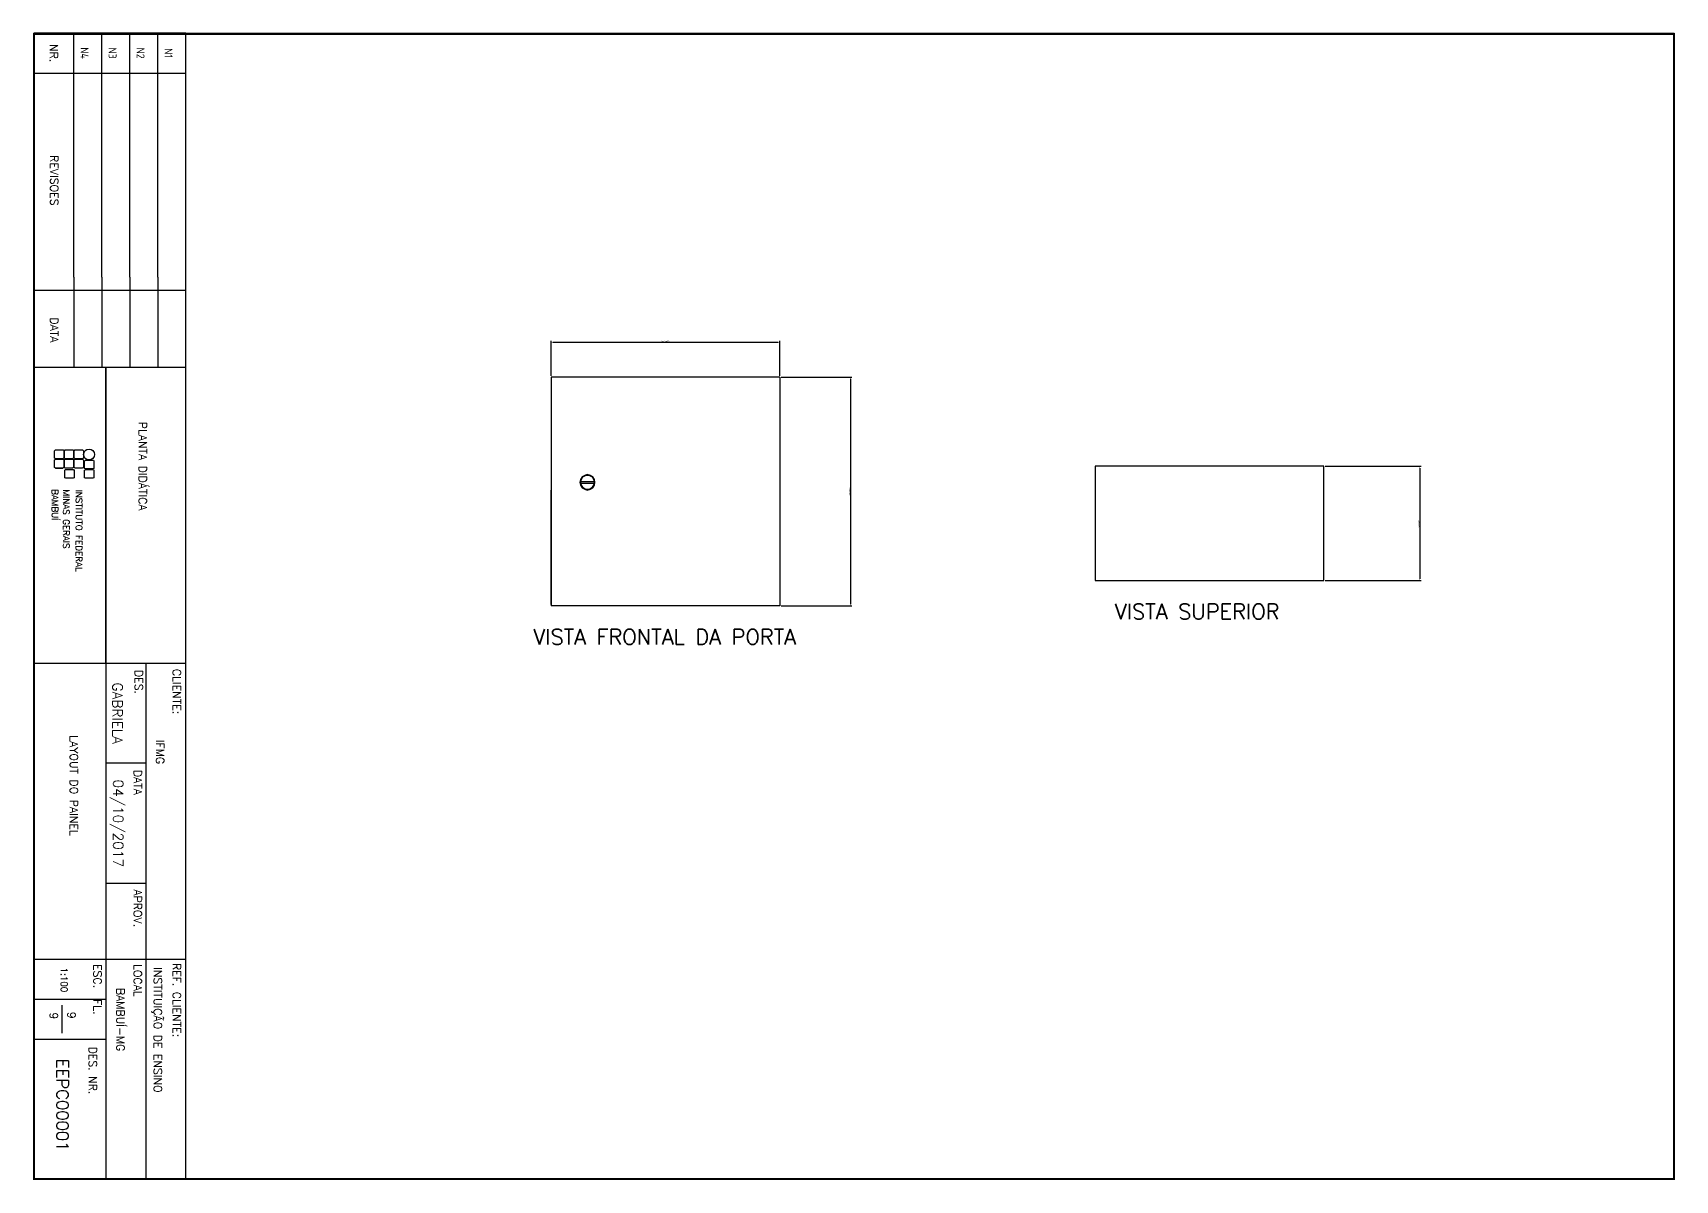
# Model space of a CAD drawing. Extents: x -2333 to 4564, y -5034 to 5704.
# Drawn here: x 1691 to 4564, y -2062 to -55 of the extents above; entities that cross this region are included whole.
import ezdxf
from ezdxf.enums import TextEntityAlignment as Align

# ---------------------------------------------------------------- set-up
doc = ezdxf.new("R2010")
doc.units = 0
doc.header["$LTSCALE"] = 10
doc.header["$MEASUREMENT"] = 0
doc.layers.get('0').update_dxf_attribs({"linetype": 'CONTINUOUS'})
doc.layers.get('DEFPOINTS').update_dxf_attribs({"linetype": 'CONTINUOUS'})
for name, color, linetype in [('2', 2, 'CONTINUOUS'), ('3', 12, 'CONTINUOUS'), ('LEG', 7, 'CONTINUOUS')]:
    doc.layers.add(name, color=color, linetype=linetype)
doc.layers.add('P', color=250, linetype='CONTINUOUS', lineweight=100)
doc.styles.add('ROMANS', font='romans')
doc.styles.add('ROMANT', font='romant')
doc.styles.get("Standard").update_dxf_attribs({"font": 'ISO', "height": 2.5})
doc.dimstyles.new('Copy of STANDARD', dxfattribs={"dimscale": 1, "dimtxt": 3, "dimasz": 3, "dimexe": 2.5, "dimexo": 2.5, "dimgap": 0.09, "dimtad": 1, "dimdec": 4, "dimzin": 1, "dimdsep": 46, "dimtxsty": 'Standard', "dimcen": -3, "dimdle": 1.25, "dimadec": 0, "dimazin": 0, "dimtfac": 1, "dimtdec": 4, "dimtofl": 0, "dimtmove": 0, "dimatfit": 3, "dimfxl": 1, "dimtolj": 1, "dimtzin": 0, "dimarcsym": 0})

# ---------------------------------------------------------------- blocks, each defined once
blk = doc.blocks.new('*D91')
at = {"layer": 'DEFPOINTS', "color": 0, "linetype": 'Continuous', "transparency": 16777216}
for p in [(2997.9, -595.8), (2597.9, -657.2), (2997.9, -657.2)]:
    blk.add_point(p, dxfattribs=at)
at = {"layer": 'LEG', "color": 0, "linetype": 'Continuous', "lineweight": -2, "transparency": 16777216}
for p, q in [((2597.9, -654.7), (2597.9, -593.3)), ((2600.9, -595.8), (2994.9, -595.8)), ((2997.9, -654.7), (2997.9, -593.3))]:
    blk.add_line(p, q, dxfattribs=at)
at = {"layer": 'LEG', "color": 0, "linetype": 'Continuous', "transparency": 16777216}
for points in [[(2600.9, -595.3), (2600.9, -596.3), (2597.9, -595.8)], [(2994.9, -595.3), (2994.9, -596.3), (2997.9, -595.8)]]:
    blk.add_solid(points, dxfattribs=at)
at = {"layer": 'LEG', "color": 0, "linetype": 'Continuous', "transparency": 16777216, "insert": (2797.9, -594.4), "char_height": 2.5, "attachment_point": 5}
blk.add_mtext('\\A1;400.0000', dxfattribs=at)
blk = doc.blocks.new('*D92')
at = {"layer": 'DEFPOINTS', "color": 0, "linetype": 'Continuous', "transparency": 16777216}
for p in [(2997.9, -657.2), (2997.9, -1057.2), (3121.6, -1057.2)]:
    blk.add_point(p, dxfattribs=at)
at = {"layer": 'LEG', "color": 0, "linetype": 'Continuous', "lineweight": -2, "transparency": 16777216}
for p, q in [((3000.4, -657.2), (3124.1, -657.2)), ((3121.6, -660.2), (3121.6, -1054.2)), ((3000.4, -1057.2), (3124.1, -1057.2))]:
    blk.add_line(p, q, dxfattribs=at)
at = {"layer": 'LEG', "color": 0, "linetype": 'Continuous', "transparency": 16777216}
for points in [[(3121.1, -660.2), (3122.1, -660.2), (3121.6, -657.2)], [(3121.1, -1054.2), (3122.1, -1054.2), (3121.6, -1057.2)]]:
    blk.add_solid(points, dxfattribs=at)
at = {"layer": 'LEG', "color": 0, "linetype": 'Continuous', "transparency": 16777216, "insert": (3120.3, -857.2), "char_height": 2.5, "attachment_point": 5, "rotation": 90}
blk.add_mtext('\\A1;400.0000', dxfattribs=at)
blk = doc.blocks.new('*D93')
at = {"layer": 'DEFPOINTS', "color": 0, "linetype": 'Continuous', "transparency": 16777216}
for p in [(3949.8, -813.1), (3949.8, -1013.1), (4117.6, -1013.1)]:
    blk.add_point(p, dxfattribs=at)
at = {"layer": 'LEG', "color": 0, "linetype": 'Continuous', "lineweight": -2, "transparency": 16777216}
for p, q in [((3952.3, -813.1), (4120.1, -813.1)), ((4117.6, -816.1), (4117.6, -1010.1)), ((3952.3, -1013.1), (4120.1, -1013.1))]:
    blk.add_line(p, q, dxfattribs=at)
at = {"layer": 'LEG', "color": 0, "linetype": 'Continuous', "transparency": 16777216}
for points in [[(4117.1, -816.1), (4118.1, -816.1), (4117.6, -813.1)], [(4117.1, -1010.1), (4118.1, -1010.1), (4117.6, -1013.1)]]:
    blk.add_solid(points, dxfattribs=at)
at = {"layer": 'LEG', "color": 0, "linetype": 'Continuous', "transparency": 16777216, "insert": (4116.2, -913.1), "char_height": 2.5, "attachment_point": 5, "rotation": 90}
blk.add_mtext('\\A1;200.0000', dxfattribs=at)

msp = doc.modelspace()

# ---------------------------------------------------------------- linework, layer by layer
at = {"color": 0}
for p, q in [((1692.6599, -55.08044), (1692.6599, -240.58044)), ((1958.6599, -55.08044), (1692.6599, -55.08044)), ((1762.6599, -55.08044), (4562.6599, -55.08044)), ((1762.6599, -482.25115), (1762.6599, -55.08044)), ((1811.6599, -482.25115), (1811.6599, -55.08044)), ((1860.6599, -482.25115), (1860.6599, -55.08044)), ((1909.6599, -482.25115), (1909.6599, -55.08044)), ((1958.6599, -2060.58044), (1958.6599, -55.08044)), ((4562.6599, -2060.58044), (4562.6599, -55.08044)), ((1692.6599, -125.08044), (1958.6599, -125.08044)), ((1692.6599, -240.58044), (1692.6599, -2060.58044)), ((1762.6599, -482.25115), (1762.6599, -639.75115)), ((1811.6599, -482.25115), (1811.6599, -639.75115)), ((1860.6599, -482.25115), (1860.6599, -639.75115)), ((1909.6599, -482.25115), (1909.6599, -639.75115)), ((1692.6599, -505.01291), (1958.6599, -505.01291)), ((1692.6599, -639.75115), (1958.6599, -639.75115)), ((1818.6599, -639.75115), (1818.6599, -2060.58044)), ((1818.6599, -1157.75115), (1818.6599, -639.75115)), ((1692.6599, -1157.75115), (1958.6599, -1157.75115)), ((1888.6599, -1157.75115), (1888.6599, -2060.58044)), ((1888.6599, -1332.75115), (1818.6599, -1332.75115)), ((1818.6599, -1542.75115), (1888.6599, -1542.75115)), ((1692.6599, -1675.58044), (1958.6599, -1675.58044)), ((1692.6599, -1745.58044), (1818.6599, -1745.58044)), ((1741.6599, -1756.08044), (1741.6599, -1805.08044)), ((1692.6599, -1815.58044), (1818.6599, -1815.58044)), ((1692.6599, -2060.58044), (1692.6599, -2060.58044)), ((1692.6599, -2060.58044), (1958.6599, -2060.58044))]:
    msp.add_line(p, q, dxfattribs=at)
at = {"color": 0, "const_width": 3.5}
msp.add_lwpolyline([(1692.6599, -2060.58044), (4562.6599, -2060.58044), (4562.6599, -56.34609), (1692.6599, -56.34609), (1692.6599, -2060.58044)], dxfattribs=at)
at = {"layer": '2', "color": 0}
for p, q in [((1692.6599, -240.58044), (1692.6599, -55.08044)), ((1762.6599, -55.08044), (1692.6599, -55.08044)), ((1692.6599, -125.08044), (1692.6599, -55.08044)), ((1762.6599, -55.08044), (4562.6599, -55.08044)), ((1692.6599, -2060.58044), (1692.6599, -240.58044)), ((1692.6599, -1675.58044), (1692.6599, -2060.58044)), ((1958.6599, -2060.58044), (1692.6599, -2060.58044))]:
    msp.add_line(p, q, dxfattribs=at)
at = {"layer": '3', "color": 0}
for p in [(4562.6599, -2060.58044), (1692.6599, -2060.58044), (1692.6599, -2060.58044)]:
    msp.add_line(p, (1692.6599, -2060.58044), dxfattribs=at)
at = {"layer": 'LEG', "color": 0}
for p, q in [((1692.6599, -240.58044), (1692.6599, -55.08044)), ((1762.6599, -55.08044), (1692.6599, -55.08044)), ((1692.6599, -125.08044), (1692.6599, -55.08044)), ((1692.6599, -240.58044), (1692.6599, -2060.58044))]:
    msp.add_line(p, q, dxfattribs=at)
at = {"layer": 'LEG', "linetype": 'Continuous'}
for p, q in [((2997.88739, -657.23376), (2597.88739, -657.23376)), ((2597.88739, -657.23376), (2597.88739, -1057.23376)), ((2997.88739, -657.23376), (2997.88739, -1057.23376)), ((1729.07745, -785.76618), (1730.28876, -784.55623)), ((1729.07745, -798.99224), (1729.07745, -785.76618)), ((1730.74823, -799.99359), (1729.07745, -798.99224)), ((1729.07745, -802.05501), (1730.28876, -800.84505)), ((1729.07745, -815.28107), (1729.07745, -802.05501)), ((1730.28876, -784.55623), (1744.36507, -784.55623)), ((1730.28876, -800.84505), (1744.36507, -800.84505)), ((1743.40437, -799.99359), (1730.74823, -799.99359)), ((1730.74823, -799.99359), (1743.40437, -799.99359)), ((1743.40437, -799.99359), (1730.74823, -799.99359)), ((1745.284, -799.03397), (1743.40437, -799.99359)), ((1744.36507, -784.55623), (1745.284, -786.47546)), ((1744.36507, -800.84505), (1745.284, -802.76429)), ((1745.284, -786.47546), (1745.284, -799.03397)), ((1745.284, -802.76429), (1745.284, -815.32279)), ((1746.06525, -785.76618), (1747.27656, -784.55623)), ((1746.06525, -798.99224), (1746.06525, -785.76618)), ((1747.73603, -799.99359), (1746.06525, -798.99224)), ((1746.06525, -802.05501), (1747.27656, -800.84505)), ((1746.06525, -815.28107), (1746.06525, -802.05501)), ((1747.27656, -784.55623), (1761.35287, -784.55623)), ((1747.27656, -800.84505), (1761.35287, -800.84505)), ((1760.39217, -799.99359), (1747.73603, -799.99359)), ((1762.2718, -799.03397), (1760.39217, -799.99359)), ((1761.35287, -784.55623), (1762.2718, -786.47546)), ((1761.35287, -800.84505), (1762.2718, -802.76429)), ((1762.2718, -786.47546), (1762.2718, -799.03397)), ((1762.2718, -802.76429), (1762.2718, -815.32279)), ((1763.05003, -785.76618), (1764.26134, -784.55623)), ((1763.05003, -798.99224), (1763.05003, -785.76618)), ((1764.72081, -799.99359), (1763.05003, -798.99224)), ((1763.05003, -802.05501), (1764.26134, -800.84505)), ((1763.05003, -815.28107), (1763.05003, -802.05501)), ((1764.26134, -784.55623), (1778.33765, -784.55623)), ((1764.26134, -800.84505), (1778.33765, -800.84505)), ((1777.37695, -799.99359), (1764.72081, -799.99359)), ((1779.25658, -799.03397), (1777.37695, -799.99359)), ((1778.33765, -784.55623), (1779.25658, -786.47546)), ((1778.33765, -800.84505), (1779.25658, -802.76429)), ((1779.25658, -786.47546), (1779.25658, -799.03397)), ((1779.25658, -802.76429), (1779.25658, -815.32279)), ((1781.54848, -803.50454), (1782.7598, -802.29459)), ((1781.54848, -816.73061), (1781.54848, -803.50454)), ((1782.7598, -802.29459), (1796.8361, -802.29459)), ((1796.8361, -802.29459), (1797.75503, -804.21383)), ((1797.75503, -804.21383), (1797.75503, -816.77233)), ((1730.74823, -816.28242), (1729.07745, -815.28107)), ((1743.40437, -816.28242), (1730.74823, -816.28242)), ((1730.74823, -816.28242), (1743.40437, -816.28242)), ((1743.40437, -816.28242), (1730.74823, -816.28242)), ((1745.284, -815.32279), (1743.40437, -816.28242)), ((1747.73603, -816.28242), (1746.06525, -815.28107)), ((1746.92703, -819.79337), (1748.13834, -818.58342)), ((1746.92703, -833.01943), (1746.92703, -819.79337)), ((1748.59781, -834.02078), (1746.92703, -833.01943)), ((1760.39217, -816.28242), (1747.73603, -816.28242)), ((1748.13834, -818.58342), (1762.21465, -818.58342)), ((1762.2718, -815.32279), (1760.39217, -816.28242)), ((1763.13358, -833.06116), (1761.25395, -834.02078)), ((1762.21465, -818.58342), (1763.13358, -820.50266)), ((1764.72081, -816.28242), (1763.05003, -815.28107)), ((1763.13358, -820.50266), (1763.13358, -833.06116)), ((1777.37695, -816.28242), (1764.72081, -816.28242)), ((1779.25658, -815.32279), (1777.37695, -816.28242)), ((1783.21926, -817.73195), (1781.54848, -816.73061)), ((1781.54848, -819.79337), (1782.7598, -818.58342)), ((1781.54848, -833.01943), (1781.54848, -819.79337)), ((1783.21926, -834.02078), (1781.54848, -833.01943)), ((1782.7598, -818.58342), (1796.8361, -818.58342)), ((1795.8754, -817.73195), (1783.21926, -817.73195)), ((1797.75503, -816.77233), (1795.8754, -817.73195)), ((1797.75503, -833.06116), (1795.8754, -834.02078)), ((1796.8361, -818.58342), (1797.75503, -820.50266)), ((1797.75503, -820.50266), (1797.75503, -833.06116)), ((3949.76431, -813.06482), (3549.76431, -813.06482)), ((3549.76431, -813.06482), (3549.76431, -1013.06482)), ((3949.76431, -1013.06482), (3949.76431, -813.06482)), ((1761.25395, -834.02078), (1748.59781, -834.02078)), ((1795.8754, -834.02078), (1783.21926, -834.02078)), ((2597.88739, -1054.73376), (2597.88739, -854.73376)), ((3549.76431, -1013.06482), (3949.76431, -1013.06482)), ((2997.88739, -1057.23376), (2597.88739, -1057.23376))]:
    msp.add_line(p, q, dxfattribs=at)
at = {"layer": 'LEG'}
msp.add_line((3949.76431, -1013.06482), (3949.76431, -813.06482), dxfattribs=at)
at = {"layer": 'LEG', "linetype": 'Continuous'}
msp.add_circle((1789.34151, -792.48782), 9.52286, dxfattribs=at)
at = {"layer": 'P', "color": 0, "lineweight": -2}
for points in [[(2674.23848, -840.89943), (2673.5797, -836.28798), (2670.94459, -831.67654), (2666.33314, -829.04143), (2661.06292, -827.72387), (2656.45148, -829.04143), (2651.84003, -831.67654), (2649.20492, -836.28798), (2647.88736, -840.89943), (2649.20492, -846.16965), (2651.84003, -850.78109), (2656.45148, -853.41621), (2661.06292, -854.73376), (2666.33314, -853.41621), (2670.94459, -850.78109), (2673.5797, -846.16965), (2674.23848, -840.89943), (2674.23848, -840.89943)], [(2673.5797, -840.89943), (2672.26214, -836.28798), (2670.28581, -832.33532), (2665.67436, -829.70021), (2661.06292, -829.04143), (2657.11025, -829.70021), (2652.49881, -832.33532), (2650.52248, -836.28798), (2649.20492, -840.89943), (2650.52248, -846.16965), (2652.49881, -849.46354), (2657.11025, -852.75743), (2661.06292, -853.41621), (2665.67436, -852.75743), (2670.28581, -849.46354), (2672.26214, -846.16965), (2673.5797, -840.89943), (2673.5797, -840.89943)], [(2649.20492, -839.58187), (2673.5797, -839.58187)], [(2649.20492, -842.87576), (2673.5797, -842.87576)]]:
    msp.add_lwpolyline(points, dxfattribs=at)

# ---------------------------------------------------------------- texts
at = {"color": 0, "style": 'ROMANS'}
msp.add_text('NR.', height=14, rotation=270, dxfattribs=at).set_placement((1727.6599, -90.08044), align=Align.MIDDLE)
for s, p in [('REVISOES', (1721.48077, -312.6509)), ('DATA', (1721.47776, -574.51001))]:
    msp.add_text(s, height=14, rotation=270, dxfattribs=at).set_placement(p, align=Align.CENTER)
for s, height, p in [('PLANTA DIDÁTICA', 14, (1876.08921, -735.18702)), ('BAMBUÍ', 11.2, (1724.15636, -853.07856)), ('MINAS GERAIS', 11.2, (1743.72537, -853.82382)), ('INSTITUTO FEDERAL', 11.2, (1766.08968, -853.90622)), ('DES.', 14, (1869.2885, -1169.49565)), ('CLIENTE:', 14, (1935.76654, -1167.595)), ('LAYOUT DO PAINEL', 14, (1755.9082, -1283.77711)), ('IFMG', 14, (1906.38961, -1291.6072)), ('DATA', 14, (1867.38913, -1344.35585)), ('APROV.', 14, (1867.38913, -1553.42783)), ('ESC.  FL.', 14, (1797.11235, -1684.21667)), ('LOCAL', 14, (1867.38913, -1684.21667)), ('INSTITUIÇÃO DE ENSINO', 14, (1902.61723, -1689.57642)), ('REF. CLIENTE:', 14, (1935.76654, -1682.31601)), ('BAMBUÍ-MG', 14, (1837.31577, -1725.86375)), ('9', 14, (1720.49674, -1768.78439)), ('9', 14, (1751.61975, -1767.80688)), ('DES. NR.', 14, (1788.83243, -1828.6664))]:
    msp.add_text(s, height=height, rotation=270, dxfattribs=at).set_placement(p)
msp.add_text('VISTA SUPERIOR', height=26.88, dxfattribs=at).set_placement((3584.30402, -1080.8109))
at = {"style": 'ROMANS'}
msp.add_text('VISTA FRONTAL DA PORTA', height=26.88, dxfattribs=at).set_placement((2566.76459, -1125.09239))
at = {"color": 0}
for tag, p in [('N4', (1781.3562, -90.08044)), ('N3', (1830.3562, -90.08044)), ('N2', (1879.3562, -90.08044)), ('N1', (1928.3562, -90.08044))]:
    msp.add_attdef(tag, text='', height=14, rotation=270, dxfattribs=at).set_placement(p, align=Align.MIDDLE)
at = {"color": 0, "style": 'ROMANS'}
for tag, text, height, p in [('GABRIELA', 'FRANCISCO', 17.5, (1839.10057, -1245.25115)), ('1:100', '', 11.2, (1745.70482, -1711.98044))]:
    msp.add_attdef(tag, text=text, height=height, rotation=270, dxfattribs=at).set_placement(p, align=Align.MIDDLE)
at = {"color": 0, "style": 'ROMANS', "flags": 8}
msp.add_attdef('04/10/2017', text='04/10/04', height=17.5, rotation=270, dxfattribs=at).set_placement((1839.10057, -1437.75115), align=Align.MIDDLE)
at = {"color": 0, "ltscale": 3, "style": 'ROMANT'}
msp.add_attdef('EEPC00001', text='', height=21, rotation=270, dxfattribs=at).set_placement((1742.84294, -1931.0903), align=Align.MIDDLE)

# ---------------------------------------------------------------- dimensions: what is measured, and where the dimension line sits
at = {"layer": 'LEG', "linetype": 'Continuous'}
dim = msp.add_linear_dim(base=(2997.88739, -595.7846), p1=(2597.88739, -657.23376), p2=(2997.88739, -657.23376), dimstyle='Copy of STANDARD', dxfattribs=at)
dim.commit()
dim.dimension.update_dxf_attribs({"geometry": '*D91', "text_midpoint": (2797.88739, -594.4446)})
for base, p1, p2, picture, middle in [((3121.63733, -1057.23376), (2997.88739, -657.23376), (2997.88739, -1057.23376), '*D92', (3120.29733, -857.23376)), ((4117.56233, -1013.06482), (3949.76431, -813.06482), (3949.76431, -1013.06482), '*D93', (4116.22233, -913.06482))]:
    dim = msp.add_linear_dim(base=base, p1=p1, p2=p2, angle=90, dimstyle='Copy of STANDARD', dxfattribs=at)
    dim.commit()
    dim.dimension.update_dxf_attribs({"geometry": picture, "text_midpoint": middle})

doc.saveas('drawing.dxf')
